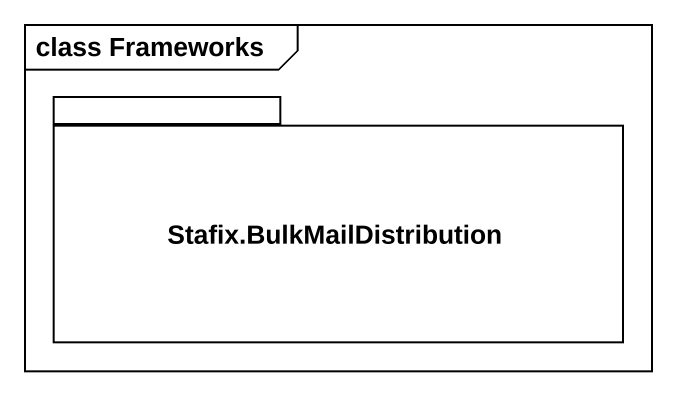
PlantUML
@startuml
mainframe class Frameworks
package "Stafix.BulkMailDistribution" as Stafix_BulkMailDistribution {
}
@enduml
